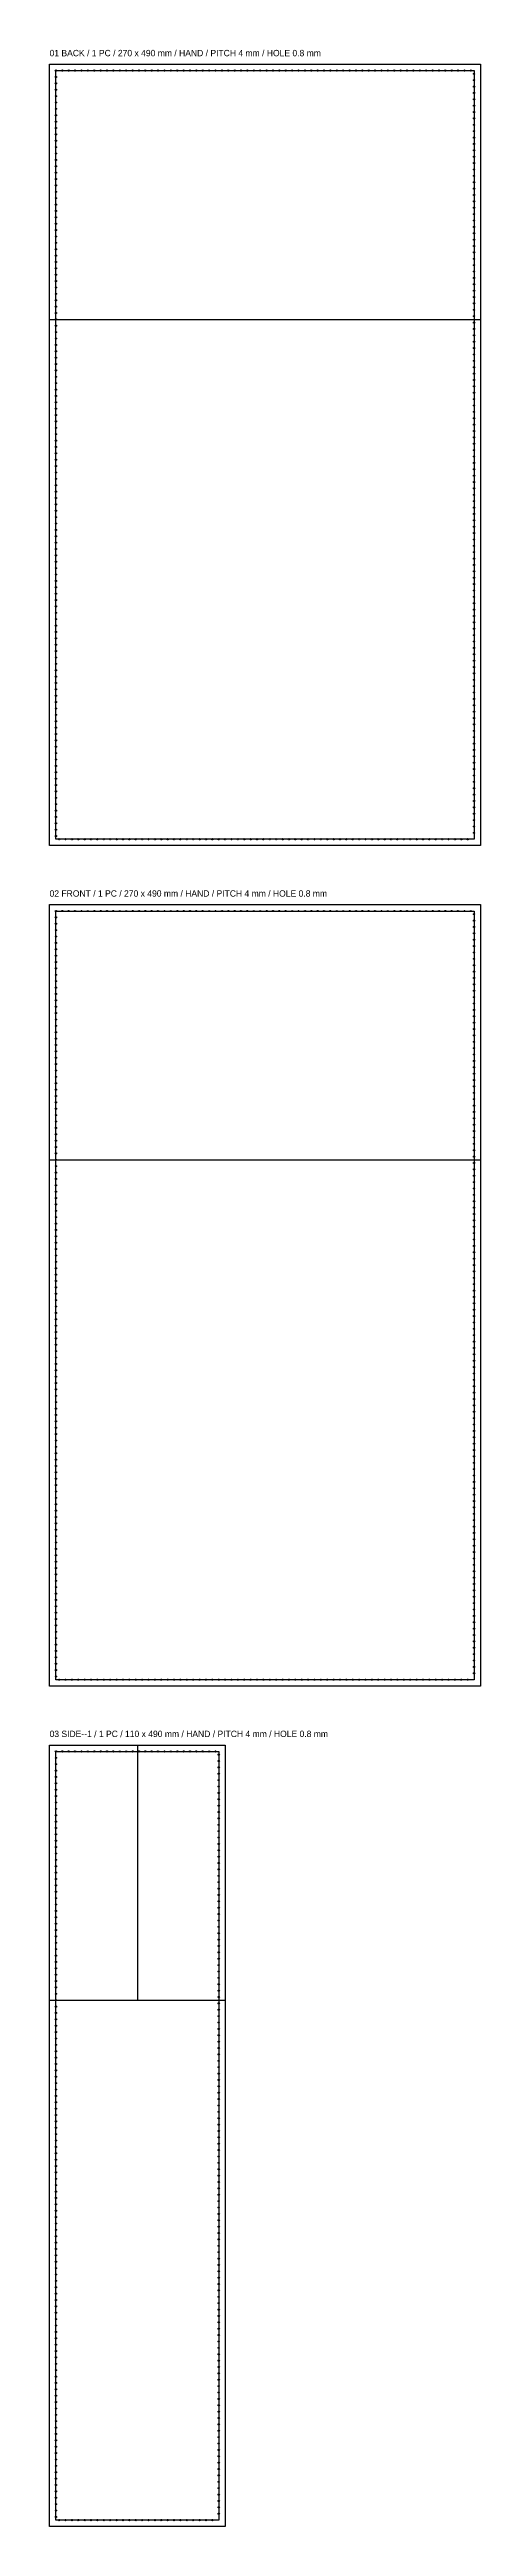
# Model space of a CAD drawing. Header units: millimetres. Extents: x 20 to 870, y -2810 to -15.
# Drawn here: x 20 to 290, y -1568 to -15 of the extents above; entities that cross this region are included whole.
import ezdxf

# ---------------------------------------------------------------- set-up
doc = ezdxf.new("R2010")
doc.units = ezdxf.units.MM
doc.linetypes.add('DASHED', pattern=[5, 3, -2])
for name, color, linetype in [('BASE', 30, 'DASHED'), ('CUT', 7, 'CONTINUOUS'), ('HOLES', 6, 'CONTINUOUS'), ('LABELS', 8, 'CONTINUOUS'), ('MARKS', 4, 'CONTINUOUS'), ('STITCH', 6, 'CONTINUOUS')]:
    doc.layers.add(name, color=color, linetype=linetype)

msp = doc.modelspace()

# ---------------------------------------------------------------- linework, layer by layer
at = {"layer": 'BASE'}
for points in [[(286, -510), (24, -510), (24, -28), (286, -28)], [(286, -1037), (24, -1037), (24, -555), (286, -555)], [(126, -1564), (24, -1564), (24, -1082), (126, -1082)]]:
    msp.add_lwpolyline(points, close=True, dxfattribs=at)
at = {"layer": 'CUT'}
for points in [[(20, -24), (290, -24), (290, -514), (20, -514)], [(20, -551), (290, -551), (290, -1041), (20, -1041)], [(20, -1078), (130, -1078), (130, -1568), (20, -1568)]]:
    msp.add_lwpolyline(points, close=True, dxfattribs=at)
at = {"layer": 'HOLES'}
for centre in [(24, -28), (28, -28), (32, -28), (36, -28), (40, -28), (44, -28), (48, -28), (52, -28), (56, -28), (60, -28), (64, -28), (68, -28), (72, -28), (76, -28), (80, -28), (84, -28), (88, -28), (92, -28), (96, -28), (100, -28), (104, -28), (108, -28), (112, -28), (116, -28), (120, -28), (124, -28), (128, -28), (132, -28), (136, -28), (140, -28), (144, -28), (148, -28), (152, -28), (156, -28), (160, -28), (164, -28), (168, -28), (172, -28), (176, -28), (180, -28), (184, -28), (188, -28), (192, -28), (196, -28), (200, -28), (204, -28), (208, -28), (212, -28), (216, -28), (220, -28), (224, -28), (228, -28), (232, -28), (236, -28), (240, -28), (244, -28), (248, -28), (252, -28), (256, -28), (260, -28), (264, -28), (268, -28), (272, -28), (276, -28), (280, -28), (284, -28), (286, -30), (24, -32), (24, -36), (24, -40), (24, -44), (286, -34), (286, -38), (286, -42), (286, -46), (24, -48), (24, -52), (24, -56), (24, -60), (286, -50), (286, -54), (286, -58), (286, -62), (24, -64), (24, -68), (24, -72), (24, -76), (286, -66), (286, -70), (286, -74), (286, -78), (24, -80), (24, -84), (24, -88), (24, -92), (286, -82), (286, -86), (286, -90), (24, -96), (24, -100), (24, -104), (24, -108), (286, -94), (286, -98), (286, -102), (286, -106), (24, -112), (24, -116), (24, -120), (24, -124), (286, -110), (286, -114), (286, -118), (286, -122), (24, -128), (24, -132), (24, -136), (24, -140), (286, -126), (286, -130), (286, -134), (286, -138), (24, -144), (24, -148), (24, -152), (286, -142), (286, -146), (286, -150), (286, -154), (24, -156), (24, -160), (24, -164), (24, -168), (286, -158), (286, -162), (286, -166), (286, -170), (24, -172), (24, -176), (24, -180), (24, -184), (286, -174), (286, -178), (286, -182), (286, -186), (24, -188), (24, -192), (24, -196), (24, -200), (286, -190), (286, -194), (286, -198), (286, -202), (24, -204), (24, -208), (24, -212), (24, -216), (286, -206), (286, -210), (286, -214), (24, -220), (24, -224), (24, -228), (24, -232), (286, -218), (286, -222), (286, -226), (286, -230), (24, -236), (24, -240), (24, -244), (24, -248), (286, -234), (286, -238), (286, -242), (286, -246), (24, -252), (24, -256), (24, -260), (24, -264), (286, -250), (286, -254), (286, -258), (286, -262), (24, -268), (24, -272), (24, -276), (286, -266), (286, -270), (286, -274), (286, -278), (24, -280), (24, -284), (24, -288), (24, -292), (286, -282), (286, -286), (286, -290), (286, -294), (24, -296), (24, -300), (24, -304), (24, -308), (286, -298), (286, -302), (286, -306), (286, -310), (24, -312), (24, -316), (24, -320), (24, -324), (286, -314), (286, -318), (286, -322), (286, -326), (24, -328), (24, -332), (24, -336), (24, -340), (286, -330), (286, -334), (286, -338), (286, -342), (24, -344), (24, -348), (24, -352), (24, -356), (286, -346), (286, -350), (286, -354), (24, -360), (24, -364), (24, -368), (24, -372), (286, -358), (286, -362), (286, -366), (286, -370), (24, -376), (24, -380), (24, -384), (24, -388), (286, -374), (286, -378), (286, -382), (286, -386), (24, -392), (24, -396), (24, -400), (24, -404), (286, -390), (286, -394), (286, -398), (286, -402), (24, -408), (24, -412), (24, -416), (286, -406), (286, -410), (286, -414), (286, -418), (24, -420), (24, -424), (24, -428), (24, -432), (286, -422), (286, -426), (286, -430), (286, -434), (24, -436), (24, -440), (24, -444), (24, -448), (286, -438), (286, -442), (286, -446), (286, -450), (24, -452), (24, -456), (24, -460), (24, -464), (286, -454), (286, -458), (286, -462), (286, -466), (24, -468), (24, -472), (24, -476), (24, -480), (286, -470), (286, -474), (286, -478), (24, -484), (24, -488), (24, -492), (24, -496), (286, -482), (286, -486), (286, -490), (286, -494), (24, -500), (24, -504), (24, -508), (26, -510), (30, -510), (34, -510), (38, -510), (42, -510), (46, -510), (50, -510), (54, -510), (58, -510), (62, -510), (66, -510), (70, -510), (74, -510), (78, -510), (82, -510), (86, -510), (90, -510), (94, -510), (98, -510), (102, -510), (106, -510), (110, -510), (114, -510), (118, -510), (122, -510), (126, -510), (130, -510), (134, -510), (138, -510), (142, -510), (146, -510), (150, -510), (154, -510), (158, -510), (162, -510), (166, -510), (170, -510), (174, -510), (178, -510), (182, -510), (186, -510), (190, -510), (194, -510), (198, -510), (202, -510), (206, -510), (210, -510), (214, -510), (218, -510), (222, -510), (226, -510), (230, -510), (234, -510), (238, -510), (242, -510), (246, -510), (250, -510), (254, -510), (258, -510), (262, -510), (266, -510), (270, -510), (274, -510), (278, -510), (282, -510), (286, -498), (286, -502), (286, -506), (24, -555), (24, -559), (28, -555), (32, -555), (36, -555), (40, -555), (44, -555), (48, -555), (52, -555), (56, -555), (60, -555), (64, -555), (68, -555), (72, -555), (76, -555), (80, -555), (84, -555), (88, -555), (92, -555), (96, -555), (100, -555), (104, -555), (108, -555), (112, -555), (116, -555), (120, -555), (124, -555), (128, -555), (132, -555), (136, -555), (140, -555), (144, -555), (148, -555), (152, -555), (156, -555), (160, -555), (164, -555), (168, -555), (172, -555), (176, -555), (180, -555), (184, -555), (188, -555), (192, -555), (196, -555), (200, -555), (204, -555), (208, -555), (212, -555), (216, -555), (220, -555), (224, -555), (228, -555), (232, -555), (236, -555), (240, -555), (244, -555), (248, -555), (252, -555), (256, -555), (260, -555), (264, -555), (268, -555), (272, -555), (276, -555), (280, -555), (284, -555), (286, -557), (24, -563), (24, -567), (24, -571), (24, -575), (286, -561), (286, -565), (286, -569), (286, -573), (24, -579), (24, -583), (24, -587), (286, -577), (286, -581), (286, -585), (286, -589), (24, -591), (24, -595), (24, -599), (24, -603), (286, -593), (286, -597), (286, -601), (286, -605), (24, -607), (24, -611), (24, -615), (24, -619), (286, -609), (286, -613), (286, -617), (286, -621), (24, -623), (24, -627), (24, -631), (24, -635), (286, -625), (286, -629), (286, -633), (286, -637), (24, -639), (24, -643), (24, -647), (24, -651), (286, -641), (286, -645), (286, -649), (24, -655), (24, -659), (24, -663), (24, -667), (286, -653), (286, -657), (286, -661), (286, -665), (24, -671), (24, -675), (24, -679), (24, -683), (286, -669), (286, -673), (286, -677), (286, -681), (24, -687), (24, -691), (24, -695), (24, -699), (286, -685), (286, -689), (286, -693), (286, -697), (24, -703), (24, -707), (24, -711), (286, -701), (286, -705), (286, -709), (286, -713), (24, -715), (24, -719), (24, -723), (24, -727), (286, -717), (286, -721), (286, -725), (286, -729), (24, -731), (24, -735), (24, -739), (24, -743), (286, -733), (286, -737), (286, -741), (286, -745), (24, -747), (24, -751), (24, -755), (24, -759), (286, -749), (286, -753), (286, -757), (286, -761), (24, -763), (24, -767), (24, -771), (24, -775), (286, -765), (286, -769), (286, -773), (286, -777), (24, -779), (24, -783), (24, -787), (24, -791), (286, -781), (286, -785), (286, -789), (24, -795), (24, -799), (24, -803), (24, -807), (286, -793), (286, -797), (286, -801), (286, -805), (24, -811), (24, -815), (24, -819), (24, -823), (286, -809), (286, -813), (286, -817), (286, -821), (24, -827), (24, -831), (24, -835), (24, -839), (286, -825), (286, -829), (286, -833), (286, -837), (24, -843), (24, -847), (24, -851), (286, -841), (286, -845), (286, -849), (286, -853), (24, -855), (24, -859), (24, -863), (24, -867), (286, -857), (286, -861), (286, -865), (286, -869), (24, -871), (24, -875), (24, -879), (24, -883), (286, -873), (286, -877), (286, -881), (286, -885), (24, -887), (24, -891), (24, -895), (24, -899), (286, -889), (286, -893), (286, -897), (286, -901), (24, -903), (24, -907), (24, -911), (24, -915), (286, -905), (286, -909), (286, -913), (24, -919), (24, -923), (24, -927), (24, -931), (286, -917), (286, -921), (286, -925), (286, -929), (24, -935), (24, -939), (24, -943), (24, -947), (286, -933), (286, -937), (286, -941), (286, -945), (24, -951), (24, -955), (24, -959), (24, -963), (286, -949), (286, -953), (286, -957), (286, -961), (24, -967), (24, -971), (24, -975), (286, -965), (286, -969), (286, -973), (286, -977), (24, -979), (24, -983), (24, -987), (24, -991), (286, -981), (286, -985), (286, -989), (286, -993), (24, -995), (24, -999), (24, -1003), (24, -1007), (286, -997), (286, -1001), (286, -1005), (286, -1009), (24, -1011), (24, -1015), (24, -1019), (24, -1023), (286, -1013), (286, -1017), (286, -1021), (286, -1025), (24, -1027), (24, -1031), (24, -1035), (26, -1037), (30, -1037), (34, -1037), (38, -1037), (42, -1037), (46, -1037), (50, -1037), (54, -1037), (58, -1037), (62, -1037), (66, -1037), (70, -1037), (74, -1037), (78, -1037), (82, -1037), (86, -1037), (90, -1037), (94, -1037), (98, -1037), (102, -1037), (106, -1037), (110, -1037), (114, -1037), (118, -1037), (122, -1037), (126, -1037), (130, -1037), (134, -1037), (138, -1037), (142, -1037), (146, -1037), (150, -1037), (154, -1037), (158, -1037), (162, -1037), (166, -1037), (170, -1037), (174, -1037), (178, -1037), (182, -1037), (186, -1037), (190, -1037), (194, -1037), (198, -1037), (202, -1037), (206, -1037), (210, -1037), (214, -1037), (218, -1037), (222, -1037), (226, -1037), (230, -1037), (234, -1037), (238, -1037), (242, -1037), (246, -1037), (250, -1037), (254, -1037), (258, -1037), (262, -1037), (266, -1037), (270, -1037), (274, -1037), (278, -1037), (282, -1037), (286, -1029), (286, -1033), (24, -1082), (24, -1086), (28, -1082), (32, -1082), (36, -1082), (40, -1082), (44, -1082), (48, -1082), (52, -1082), (56, -1082), (60, -1082), (64, -1082), (68, -1082), (72, -1082), (76, -1082), (80, -1082), (84, -1082), (88, -1082), (92, -1082), (96, -1082), (100, -1082), (104, -1082), (108, -1082), (112, -1082), (116, -1082), (120, -1082), (124, -1082), (126, -1084), (24, -1090), (24, -1094), (24, -1098), (24, -1102), (126, -1088), (126, -1092), (126, -1096), (126, -1100), (24, -1106), (24, -1110), (24, -1114), (24, -1118), (126, -1104), (126, -1108), (126, -1112), (126, -1116), (24, -1122), (24, -1126), (24, -1130), (24, -1134), (126, -1120), (126, -1124), (126, -1128), (126, -1132), (24, -1138), (24, -1142), (24, -1146), (126, -1136), (126, -1140), (126, -1144), (126, -1148), (24, -1150), (24, -1154), (24, -1158), (24, -1162), (126, -1152), (126, -1156), (126, -1160), (126, -1164), (24, -1166), (24, -1170), (24, -1174), (24, -1178), (126, -1168), (126, -1172), (126, -1176), (126, -1180), (24, -1182), (24, -1186), (24, -1190), (24, -1194), (126, -1184), (126, -1188), (126, -1192), (126, -1196), (24, -1198), (24, -1202), (24, -1206), (24, -1210), (126, -1200), (126, -1204), (126, -1208), (24, -1214), (24, -1218), (24, -1222), (24, -1226), (126, -1212), (126, -1216), (126, -1220), (126, -1224), (24, -1230), (24, -1234), (24, -1238), (24, -1242), (126, -1228), (126, -1232), (126, -1236), (126, -1240), (24, -1246), (24, -1250), (24, -1254), (24, -1258), (126, -1244), (126, -1248), (126, -1252), (126, -1256), (24, -1262), (24, -1266), (24, -1270), (24, -1274), (126, -1260), (126, -1264), (126, -1268), (126, -1272), (24, -1278), (24, -1282), (24, -1286), (126, -1276), (126, -1280), (126, -1284), (126, -1288), (24, -1290), (24, -1294), (24, -1298), (24, -1302), (126, -1292), (126, -1296), (126, -1300), (126, -1304), (24, -1306), (24, -1310), (24, -1314), (24, -1318), (126, -1308), (126, -1312), (126, -1316), (126, -1320), (24, -1322), (24, -1326), (24, -1330), (24, -1334), (126, -1324), (126, -1328), (126, -1332), (126, -1336), (24, -1338), (24, -1342), (24, -1346), (24, -1350), (126, -1340), (126, -1344), (126, -1348), (24, -1354), (24, -1358), (24, -1362), (24, -1366), (126, -1352), (126, -1356), (126, -1360), (126, -1364), (24, -1370), (24, -1374), (24, -1378), (24, -1382), (126, -1368), (126, -1372), (126, -1376), (126, -1380), (24, -1386), (24, -1390), (24, -1394), (24, -1398), (126, -1384), (126, -1388), (126, -1392), (126, -1396), (24, -1402), (24, -1406), (24, -1410), (126, -1400), (126, -1404), (126, -1408), (126, -1412), (24, -1414), (24, -1418), (24, -1422), (24, -1426), (126, -1416), (126, -1420), (126, -1424), (126, -1428), (24, -1430), (24, -1434), (24, -1438), (24, -1442), (126, -1432), (126, -1436), (126, -1440), (126, -1444), (24, -1446), (24, -1450), (24, -1454), (24, -1458), (126, -1448), (126, -1452), (126, -1456), (126, -1460), (24, -1462), (24, -1466), (24, -1470), (24, -1474), (126, -1464), (126, -1468), (126, -1472), (24, -1478), (24, -1482), (24, -1486), (24, -1490), (126, -1476), (126, -1480), (126, -1484), (126, -1488), (24, -1494), (24, -1498), (24, -1502), (24, -1506), (126, -1492), (126, -1496), (126, -1500), (126, -1504), (24, -1510), (24, -1514), (24, -1518), (24, -1522), (126, -1508), (126, -1512), (126, -1516), (126, -1520), (24, -1526), (24, -1530), (24, -1534), (24, -1538), (126, -1524), (126, -1528), (126, -1532), (126, -1536), (24, -1542), (24, -1546), (24, -1550), (126, -1540), (126, -1544), (126, -1548), (126, -1552), (24, -1554), (24, -1558), (24, -1562), (26, -1564), (30, -1564), (34, -1564), (38, -1564), (42, -1564), (46, -1564), (50, -1564), (54, -1564), (58, -1564), (62, -1564), (66, -1564), (70, -1564), (74, -1564), (78, -1564), (82, -1564), (86, -1564), (90, -1564), (94, -1564), (98, -1564), (102, -1564), (106, -1564), (110, -1564), (114, -1564), (118, -1564), (122, -1564), (126, -1556), (126, -1560)]:
    msp.add_circle(centre, 0.4, dxfattribs=at)
at = {"layer": 'MARKS'}
for points in [[(20, -184), (290, -184)], [(20, -711), (290, -711)], [(75, -1078), (75, -1238)], [(20, -1238), (130, -1238)]]:
    msp.add_lwpolyline(points, dxfattribs=at)
at = {"layer": 'STITCH'}
for points in [[(286, -510), (24, -510), (24, -28), (286, -28), (286, -510)], [(286, -1037), (24, -1037), (24, -555), (286, -555), (286, -1037)], [(126, -1564), (24, -1564), (24, -1082), (126, -1082), (126, -1564)]]:
    msp.add_lwpolyline(points, dxfattribs=at)

# ---------------------------------------------------------------- texts
at = {"layer": 'LABELS'}
for s, p in [('01 BACK / 1 PC / 270 x 490 mm / HAND / PITCH 4 mm / HOLE 0.8 mm', (20, -19)), ('02 FRONT / 1 PC / 270 x 490 mm / HAND / PITCH 4 mm / HOLE 0.8 mm', (20, -546)), ('03 SIDE--1 / 1 PC / 110 x 490 mm / HAND / PITCH 4 mm / HOLE 0.8 mm', (20, -1073))]:
    msp.add_text(s, height=4, dxfattribs=at).set_placement(p)

doc.saveas('drawing.dxf')
